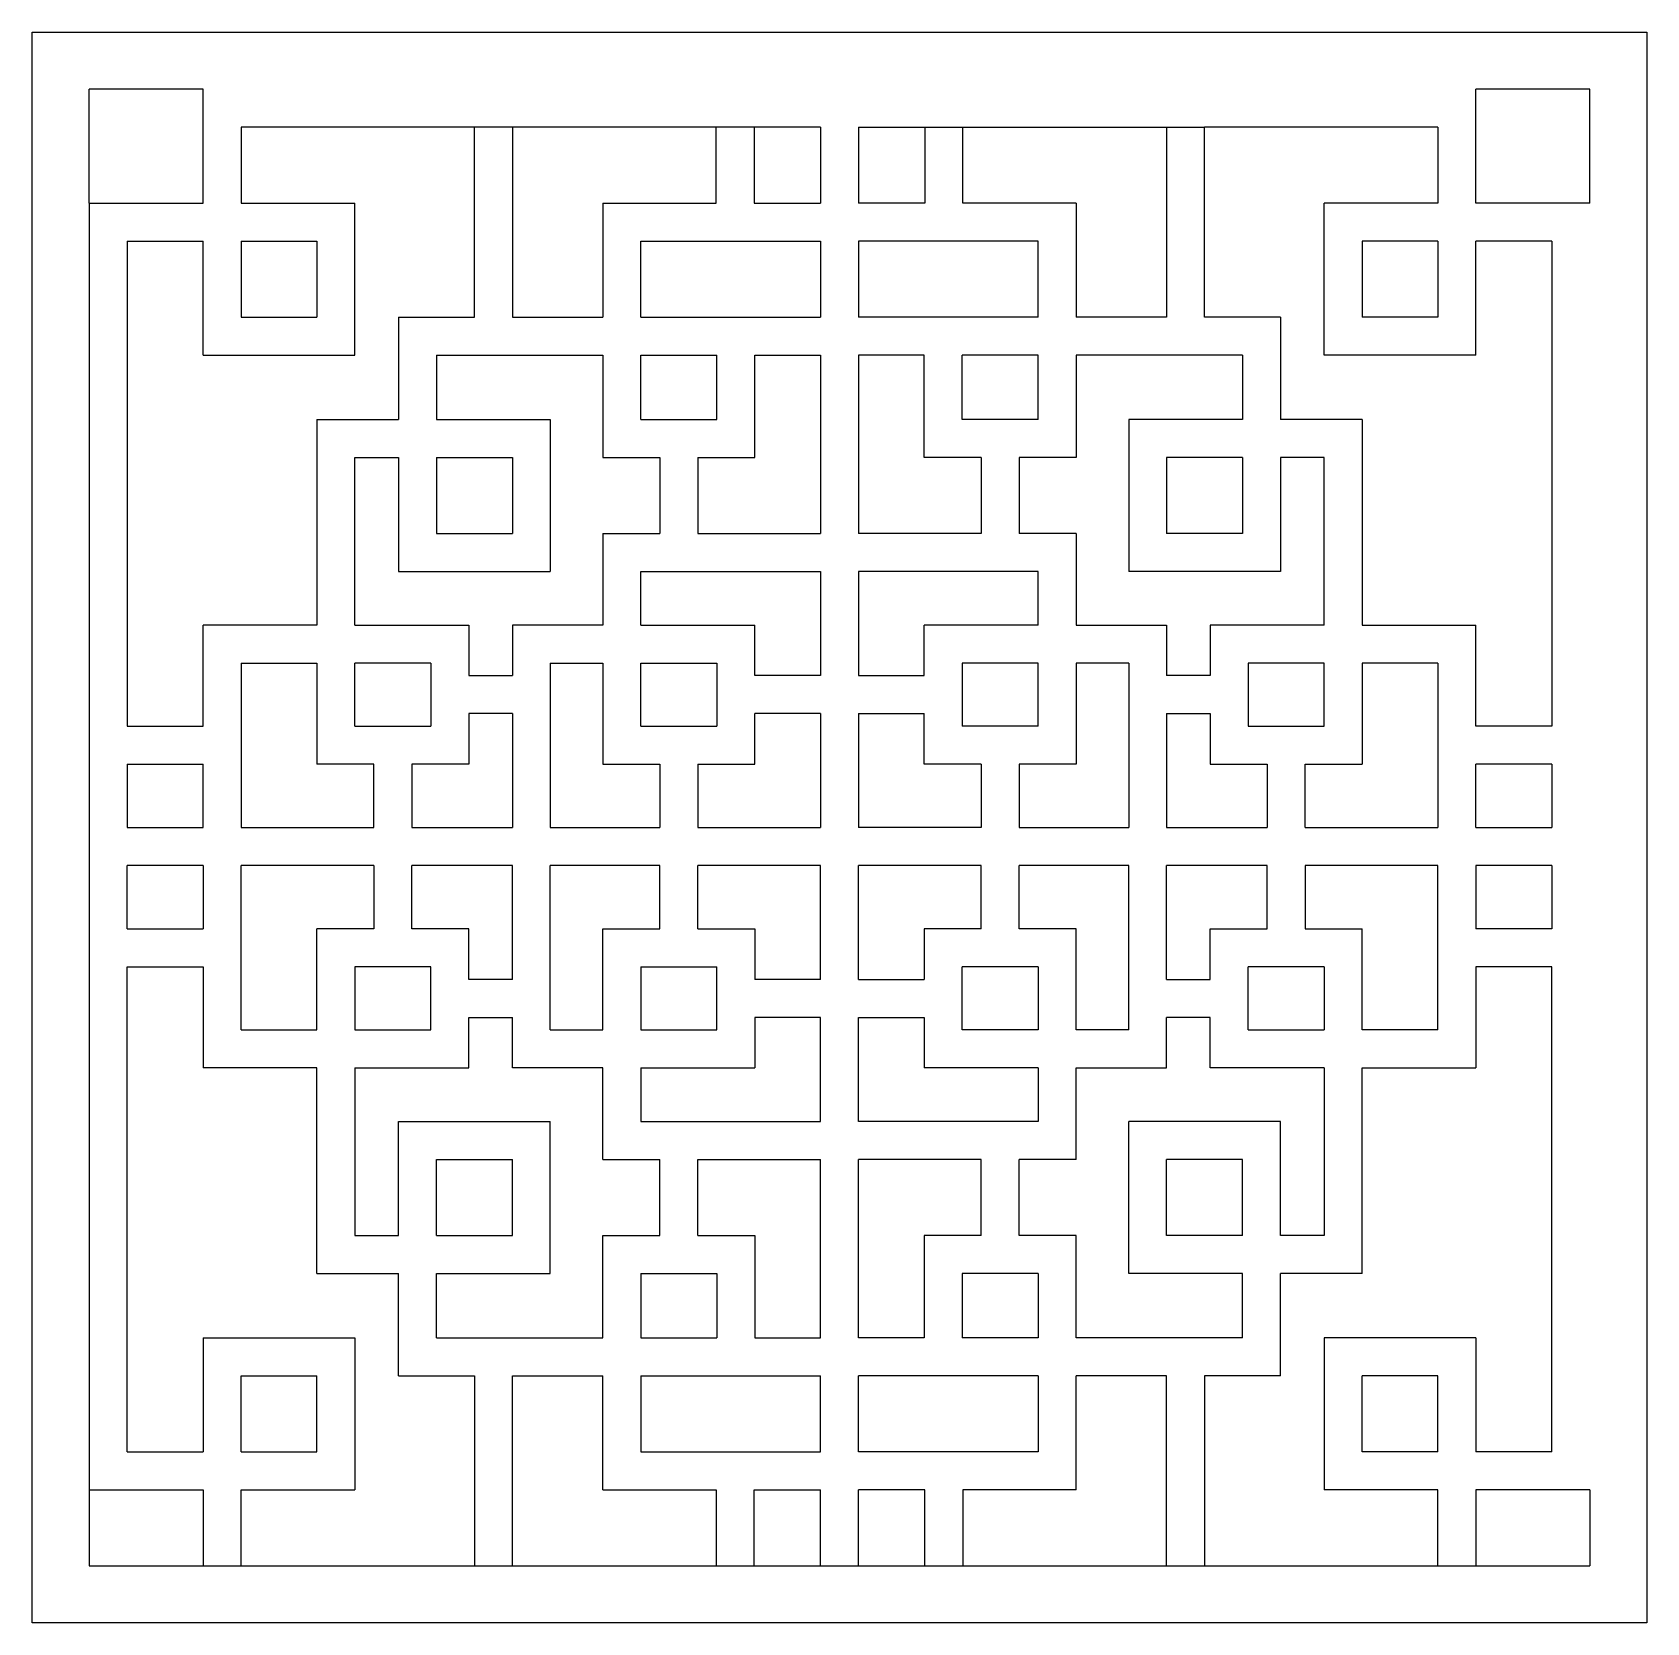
# Model space of a CAD drawing. Extents: x -223 to 223, y -220 to 220.
import ezdxf

# ---------------------------------------------------------------- set-up
doc = ezdxf.new("R2010")
doc.units = 0
doc.layers.get('0').update_dxf_attribs({"linetype": 'CONTINUOUS'})

msp = doc.modelspace()

# ---------------------------------------------------------------- linework, layer by layer
for p, q in [((-223.29, -219.92), (-223.29, 219.92)), ((-223.29, 219.92), (223.29, 219.92)), ((223.29, 219.92), (223.29, -219.92)), ((-176.04, 204.17), (-207.54, 204.17)), ((-207.54, 172.67), (-207.54, 204.17)), ((-176.04, 172.67), (-176.04, 204.17)), ((207.54, 204.17), (176.04, 204.17)), ((176.04, 172.67), (176.04, 204.17)), ((207.54, 172.67), (207.54, 204.17)), ((-165.54, 193.67), (-165.54, 172.67)), ((-100.99, 193.67), (-165.54, 193.67)), ((-90.49, 193.67), (-100.99, 193.67)), ((-100.99, 141.17), (-100.99, 193.67)), ((-34.13, 193.67), (-90.49, 193.67)), ((-90.49, 193.67), (-90.49, 141.17)), ((-23.63, 193.67), (-34.13, 193.67)), ((-34.13, 172.67), (-34.13, 193.67)), ((-5.25, 193.67), (-23.63, 193.67)), ((-23.63, 193.67), (-23.63, 172.67)), ((-5.25, 193.67), (-5.25, 172.67)), ((5.25, 193.67), (5.25, 172.67)), ((5.25, 193.67), (23.63, 193.67)), ((23.63, 193.67), (23.63, 172.67)), ((23.63, 193.67), (34.13, 193.67)), ((34.13, 172.67), (34.13, 193.67)), ((34.13, 193.67), (90.49, 193.67)), ((90.49, 193.67), (90.49, 141.17)), ((90.49, 193.67), (100.99, 193.67)), ((100.99, 141.17), (100.99, 193.67)), ((165.54, 193.67), (100.99, 193.67)), ((165.54, 193.67), (165.54, 172.67)), ((-207.54, 172.67), (-207.54, -183.17)), ((-207.54, 172.67), (-176.04, 172.67)), ((-165.54, 172.67), (-134.04, 172.67)), ((-134.04, 130.67), (-134.04, 172.67)), ((-65.44, 172.67), (-65.44, 141.17)), ((-65.44, 172.67), (-34.13, 172.67)), ((-23.63, 172.67), (-5.25, 172.67)), ((23.63, 172.67), (5.25, 172.67)), ((65.44, 172.67), (34.13, 172.67)), ((65.44, 172.67), (65.44, 141.17)), ((134.04, 130.67), (134.04, 172.67)), ((165.54, 172.67), (134.04, 172.67)), ((207.54, 172.67), (176.04, 172.67)), ((-197.04, 162.17), (-176.04, 162.17)), ((-197.04, 162.17), (-197.04, 28.03)), ((-176.04, 130.67), (-176.04, 162.17)), ((-165.54, 162.17), (-144.54, 162.17)), ((-165.54, 162.17), (-165.54, 141.17)), ((-144.54, 162.17), (-144.54, 141.17)), ((-54.94, 162.17), (-5.25, 162.17)), ((-54.94, 141.17), (-54.94, 162.17)), ((-5.25, 162.17), (-5.25, 141.17)), ((54.94, 162.17), (5.25, 162.17)), ((5.25, 162.17), (5.25, 141.17)), ((54.94, 141.17), (54.94, 162.17)), ((165.54, 162.17), (144.54, 162.17)), ((144.54, 162.17), (144.54, 141.17)), ((165.54, 162.17), (165.54, 141.17)), ((197.04, 162.17), (176.04, 162.17)), ((176.04, 130.67), (176.04, 162.17)), ((197.04, 162.17), (197.04, 28.03)), ((-165.54, 141.17), (-144.54, 141.17)), ((-121.99, 141.17), (-121.99, 112.8)), ((-121.99, 141.17), (-100.99, 141.17)), ((-90.49, 141.17), (-65.44, 141.17)), ((-54.94, 141.17), (-5.25, 141.17)), ((54.94, 141.17), (5.25, 141.17)), ((90.49, 141.17), (65.44, 141.17)), ((121.99, 141.17), (100.99, 141.17)), ((121.99, 141.17), (121.99, 112.8)), ((165.54, 141.17), (144.54, 141.17)), ((-176.04, 130.67), (-134.04, 130.67)), ((-111.49, 130.67), (-65.44, 130.67)), ((-111.49, 130.67), (-111.49, 112.8)), ((-65.44, 130.67), (-65.44, 102.3)), ((-54.94, 130.67), (-33.94, 130.67)), ((-54.94, 112.8), (-54.94, 130.67)), ((-33.94, 112.8), (-33.94, 130.67)), ((-23.44, 130.67), (-5.25, 130.67)), ((-23.44, 102.3), (-23.44, 130.67)), ((-5.25, 130.67), (-5.25, 81.3)), ((5.25, 130.67), (5.25, 81.3)), ((23.44, 130.67), (5.25, 130.67)), ((23.44, 102.3), (23.44, 130.67)), ((54.94, 130.67), (33.94, 130.67)), ((33.94, 112.8), (33.94, 130.67)), ((54.94, 112.8), (54.94, 130.67)), ((111.49, 130.67), (65.44, 130.67)), ((65.44, 130.67), (65.44, 102.3)), ((111.49, 130.67), (111.49, 112.8)), ((176.04, 130.67), (134.04, 130.67)), ((-144.54, 112.8), (-144.54, 55.98)), ((-144.54, 112.8), (-121.99, 112.8)), ((-111.49, 112.8), (-79.99, 112.8)), ((-79.99, 112.8), (-79.99, 70.8)), ((-54.94, 112.8), (-33.94, 112.8)), ((54.94, 112.8), (33.94, 112.8)), ((79.99, 112.8), (79.99, 70.8)), ((111.49, 112.8), (79.99, 112.8)), ((144.54, 112.8), (121.99, 112.8)), ((144.54, 112.8), (144.54, 55.98)), ((-134.04, 102.3), (-121.99, 102.3)), ((-134.04, 55.98), (-134.04, 102.3)), ((-121.99, 102.3), (-121.99, 70.8)), ((-111.49, 102.3), (-111.49, 81.3)), ((-111.49, 102.3), (-90.49, 102.3)), ((-90.49, 102.3), (-90.49, 81.3)), ((-65.44, 102.3), (-49.69, 102.3)), ((-49.69, 102.3), (-49.69, 81.3)), ((-39.19, 102.3), (-23.44, 102.3)), ((-39.19, 102.3), (-39.19, 81.3)), ((39.19, 102.3), (23.44, 102.3)), ((39.19, 102.3), (39.19, 81.3)), ((65.44, 102.3), (49.69, 102.3)), ((49.69, 102.3), (49.69, 81.3)), ((111.49, 102.3), (90.49, 102.3)), ((90.49, 102.3), (90.49, 81.3)), ((111.49, 102.3), (111.49, 81.3)), ((134.04, 102.3), (121.99, 102.3)), ((121.99, 102.3), (121.99, 70.8)), ((134.04, 55.98), (134.04, 102.3)), ((-111.49, 81.3), (-90.49, 81.3)), ((-65.44, 81.3), (-65.44, 55.98)), ((-65.44, 81.3), (-49.69, 81.3)), ((-39.19, 81.3), (-5.25, 81.3)), ((39.19, 81.3), (5.25, 81.3)), ((65.44, 81.3), (49.69, 81.3)), ((65.44, 81.3), (65.44, 55.98)), ((111.49, 81.3), (90.49, 81.3)), ((-121.99, 70.8), (-79.99, 70.8)), ((-54.94, 70.8), (-5.25, 70.8)), ((-54.94, 55.98), (-54.94, 70.8)), ((-5.25, 70.8), (-5.25, 42.01)), ((5.25, 70.8), (5.25, 42.01)), ((54.94, 70.8), (5.25, 70.8)), ((54.94, 55.98), (54.94, 70.8)), ((121.99, 70.8), (79.99, 70.8)), ((-176.04, 28.03), (-176.04, 55.98)), ((-144.54, 55.98), (-176.04, 55.98)), ((-134.04, 55.98), (-102.54, 55.98)), ((-102.54, 55.98), (-102.54, 42.01)), ((-90.49, 55.98), (-90.49, 42.01)), ((-65.44, 55.98), (-90.49, 55.98)), ((-54.94, 55.98), (-23.44, 55.98)), ((-23.44, 42.01), (-23.44, 55.98)), ((23.44, 42.01), (23.44, 55.98)), ((54.94, 55.98), (23.44, 55.98)), ((65.44, 55.98), (90.49, 55.98)), ((90.49, 55.98), (90.49, 42.01)), ((102.54, 55.98), (102.54, 42.01)), ((134.04, 55.98), (102.54, 55.98)), ((144.54, 55.98), (176.04, 55.98)), ((176.04, 28.03), (176.04, 55.98)), ((-165.54, 45.48), (-144.54, 45.48)), ((-165.54, 45.48), (-165.54, 0)), ((-144.54, 45.48), (-144.54, 17.53)), ((-134.04, 28.03), (-134.04, 45.48)), ((-113.04, 45.48), (-134.04, 45.48)), ((-113.04, 45.48), (-113.04, 28.03)), ((-79.99, 45.48), (-65.44, 45.48)), ((-79.99, 45.48), (-79.99, 0)), ((-65.44, 45.48), (-65.44, 17.53)), ((-54.94, 45.48), (-33.94, 45.48)), ((-54.94, 28.03), (-54.94, 45.48)), ((-33.94, 45.48), (-33.94, 28.03)), ((54.94, 45.48), (33.94, 45.48)), ((33.94, 45.48), (33.94, 28.03)), ((54.94, 28.03), (54.94, 45.48)), ((79.99, 45.48), (65.44, 45.48)), ((65.44, 45.48), (65.44, 17.53)), ((79.99, 45.48), (79.99, 0)), ((113.04, 45.48), (113.04, 28.03)), ((134.04, 45.48), (113.04, 45.48)), ((134.04, 28.03), (134.04, 45.48)), ((165.54, 45.48), (144.54, 45.48)), ((144.54, 45.48), (144.54, 17.53)), ((165.54, 45.48), (165.54, 0)), ((-102.54, 42.01), (-90.49, 42.01)), ((-5.25, 42.01), (-23.44, 42.01)), ((5.25, 42.01), (23.44, 42.01)), ((102.54, 42.01), (90.49, 42.01)), ((-90.49, 31.51), (-102.54, 31.51)), ((-102.54, 31.51), (-102.54, 17.53)), ((-90.49, 31.51), (-90.49, 0)), ((-5.25, 31.51), (-23.44, 31.51)), ((-23.44, 17.53), (-23.44, 31.51)), ((-5.25, 31.51), (-5.25, 0)), ((5.25, 31.51), (5.25, 0)), ((5.25, 31.51), (23.44, 31.51)), ((23.44, 17.53), (23.44, 31.51)), ((90.49, 31.51), (102.54, 31.51)), ((90.49, 31.51), (90.49, 0)), ((102.54, 31.51), (102.54, 17.53)), ((-197.04, 28.03), (-176.04, 28.03)), ((-134.04, 28.03), (-113.04, 28.03)), ((-54.94, 28.03), (-33.94, 28.03)), ((54.94, 28.03), (33.94, 28.03)), ((113.04, 28.03), (134.04, 28.03)), ((197.04, 28.03), (176.04, 28.03)), ((-197.04, 17.53), (-176.04, 17.53)), ((-197.04, 17.53), (-197.04, 0)), ((-176.04, 0), (-176.04, 17.53)), ((-128.79, 17.53), (-144.54, 17.53)), ((-128.79, 0), (-128.79, 17.53)), ((-102.54, 17.53), (-118.29, 17.53)), ((-118.29, 17.53), (-118.29, 0)), ((-65.44, 17.53), (-49.69, 17.53)), ((-49.69, 17.53), (-49.69, 0)), ((-39.19, 17.53), (-23.44, 17.53)), ((-39.19, 17.53), (-39.19, 0)), ((39.19, 17.53), (23.44, 17.53)), ((39.19, 17.53), (39.19, 0)), ((65.44, 17.53), (49.69, 17.53)), ((49.69, 17.53), (49.69, 0)), ((102.54, 17.53), (118.29, 17.53)), ((118.29, 17.53), (118.29, 0)), ((128.79, 17.53), (144.54, 17.53)), ((128.79, 0), (128.79, 17.53)), ((176.04, 0), (176.04, 17.53)), ((197.04, 17.53), (176.04, 17.53)), ((197.04, 17.53), (197.04, 0)), ((-197.04, 0), (-176.04, 0)), ((-165.54, 0), (-128.79, 0)), ((-118.29, 0), (-90.49, 0)), ((-79.99, 0), (-49.69, 0)), ((-39.19, 0), (-5.25, 0)), ((39.19, 0), (5.25, 0)), ((49.69, 0), (79.99, 0)), ((90.49, 0), (118.29, 0)), ((128.79, 0), (165.54, 0)), ((176.04, 0), (197.04, 0)), ((-176.04, -10.5), (-197.04, -10.5)), ((-197.04, -28.03), (-197.04, -10.5)), ((-176.04, -10.5), (-176.04, -28.03)), ((-128.79, -10.5), (-165.54, -10.5)), ((-165.54, -55.98), (-165.54, -10.5)), ((-128.79, -10.5), (-128.79, -28.03)), ((-90.49, -10.5), (-118.29, -10.5)), ((-118.29, -28.03), (-118.29, -10.5)), ((-90.49, -42.01), (-90.49, -10.5)), ((-79.99, -55.98), (-79.99, -10.5)), ((-49.69, -10.5), (-79.99, -10.5)), ((-49.69, -28.03), (-49.69, -10.5)), ((-5.25, -10.5), (-39.19, -10.5)), ((-39.19, -28.03), (-39.19, -10.5)), ((-5.25, -42.01), (-5.25, -10.5)), ((5.25, -42.01), (5.25, -10.5)), ((39.19, -10.5), (5.25, -10.5)), ((39.19, -28.03), (39.19, -10.5)), ((79.99, -10.5), (49.69, -10.5)), ((49.69, -28.03), (49.69, -10.5)), ((79.99, -55.98), (79.99, -10.5)), ((118.29, -10.5), (90.49, -10.5)), ((90.49, -42.01), (90.49, -10.5)), ((118.29, -28.03), (118.29, -10.5)), ((165.54, -10.5), (128.79, -10.5)), ((128.79, -10.5), (128.79, -28.03)), ((165.54, -55.98), (165.54, -10.5)), ((197.04, -10.5), (176.04, -10.5)), ((176.04, -10.5), (176.04, -28.03)), ((197.04, -10.5), (197.04, -28.03)), ((-197.04, -28.03), (-176.04, -28.03)), ((-144.54, -55.98), (-144.54, -28.03)), ((-128.79, -28.03), (-144.54, -28.03)), ((-102.54, -28.03), (-118.29, -28.03)), ((-102.54, -42.01), (-102.54, -28.03)), ((-65.44, -55.98), (-65.44, -28.03)), ((-65.44, -28.03), (-49.69, -28.03)), ((-39.19, -28.03), (-23.44, -28.03)), ((-23.44, -28.03), (-23.44, -42.01)), ((23.44, -28.03), (23.44, -42.01)), ((39.19, -28.03), (23.44, -28.03)), ((65.44, -28.03), (49.69, -28.03)), ((65.44, -55.98), (65.44, -28.03)), ((102.54, -42.01), (102.54, -28.03)), ((102.54, -28.03), (118.29, -28.03)), ((128.79, -28.03), (144.54, -28.03)), ((144.54, -55.98), (144.54, -28.03)), ((197.04, -28.03), (176.04, -28.03)), ((-197.04, -38.53), (-176.04, -38.53)), ((-197.04, -172.67), (-197.04, -38.53)), ((-176.04, -38.53), (-176.04, -66.48)), ((-134.04, -38.53), (-134.04, -55.98)), ((-113.04, -38.53), (-134.04, -38.53)), ((-113.04, -55.98), (-113.04, -38.53)), ((-54.94, -38.53), (-54.94, -55.98)), ((-54.94, -38.53), (-33.94, -38.53)), ((-33.94, -55.98), (-33.94, -38.53)), ((54.94, -38.53), (33.94, -38.53)), ((33.94, -55.98), (33.94, -38.53)), ((54.94, -38.53), (54.94, -55.98)), ((113.04, -55.98), (113.04, -38.53)), ((134.04, -38.53), (113.04, -38.53)), ((134.04, -38.53), (134.04, -55.98)), ((197.04, -38.53), (176.04, -38.53)), ((176.04, -38.53), (176.04, -66.48)), ((197.04, -172.67), (197.04, -38.53)), ((-90.49, -42.01), (-102.54, -42.01)), ((-5.25, -42.01), (-23.44, -42.01)), ((5.25, -42.01), (23.44, -42.01)), ((90.49, -42.01), (102.54, -42.01)), ((-102.54, -52.51), (-90.49, -52.51)), ((-102.54, -66.48), (-102.54, -52.51)), ((-90.49, -66.48), (-90.49, -52.51)), ((-5.25, -52.51), (-23.44, -52.51)), ((-23.44, -52.51), (-23.44, -66.48)), ((-5.25, -81.3), (-5.25, -52.51)), ((5.25, -81.3), (5.25, -52.51)), ((5.25, -52.51), (23.44, -52.51)), ((23.44, -52.51), (23.44, -66.48)), ((102.54, -52.51), (90.49, -52.51)), ((90.49, -66.48), (90.49, -52.51)), ((102.54, -66.48), (102.54, -52.51)), ((-165.54, -55.98), (-144.54, -55.98)), ((-134.04, -55.98), (-113.04, -55.98)), ((-79.99, -55.98), (-65.44, -55.98)), ((-54.94, -55.98), (-33.94, -55.98)), ((54.94, -55.98), (33.94, -55.98)), ((79.99, -55.98), (65.44, -55.98)), ((113.04, -55.98), (134.04, -55.98)), ((165.54, -55.98), (144.54, -55.98)), ((-144.54, -66.48), (-176.04, -66.48)), ((-144.54, -123.3), (-144.54, -66.48)), ((-134.04, -66.48), (-102.54, -66.48)), ((-134.04, -66.48), (-134.04, -112.8)), ((-65.44, -66.48), (-90.49, -66.48)), ((-65.44, -91.8), (-65.44, -66.48)), ((-54.94, -66.48), (-23.44, -66.48)), ((-54.94, -66.48), (-54.94, -81.3)), ((54.94, -66.48), (23.44, -66.48)), ((54.94, -66.48), (54.94, -81.3)), ((65.44, -66.48), (90.49, -66.48)), ((65.44, -91.8), (65.44, -66.48)), ((134.04, -66.48), (102.54, -66.48)), ((134.04, -66.48), (134.04, -112.8)), ((144.54, -66.48), (176.04, -66.48)), ((144.54, -123.3), (144.54, -66.48)), ((-121.99, -112.8), (-121.99, -81.3)), ((-121.99, -81.3), (-79.99, -81.3)), ((-79.99, -123.3), (-79.99, -81.3)), ((-54.94, -81.3), (-5.25, -81.3)), ((54.94, -81.3), (5.25, -81.3)), ((79.99, -123.3), (79.99, -81.3)), ((121.99, -81.3), (79.99, -81.3)), ((121.99, -112.8), (121.99, -81.3)), ((-111.49, -112.8), (-111.49, -91.8)), ((-111.49, -91.8), (-90.49, -91.8)), ((-90.49, -112.8), (-90.49, -91.8)), ((-65.44, -91.8), (-49.69, -91.8)), ((-49.69, -112.8), (-49.69, -91.8)), ((-39.19, -91.8), (-5.25, -91.8)), ((-39.19, -112.8), (-39.19, -91.8)), ((-5.25, -141.17), (-5.25, -91.8)), ((5.25, -141.17), (5.25, -91.8)), ((39.19, -91.8), (5.25, -91.8)), ((39.19, -112.8), (39.19, -91.8)), ((65.44, -91.8), (49.69, -91.8)), ((49.69, -112.8), (49.69, -91.8)), ((111.49, -91.8), (90.49, -91.8)), ((90.49, -112.8), (90.49, -91.8)), ((111.49, -112.8), (111.49, -91.8)), ((-134.04, -112.8), (-121.99, -112.8)), ((-111.49, -112.8), (-90.49, -112.8)), ((-65.44, -141.17), (-65.44, -112.8)), ((-65.44, -112.8), (-49.69, -112.8)), ((-39.19, -112.8), (-23.44, -112.8)), ((-23.44, -112.8), (-23.44, -141.17)), ((23.44, -112.8), (23.44, -141.17)), ((39.19, -112.8), (23.44, -112.8)), ((65.44, -112.8), (49.69, -112.8)), ((65.44, -141.17), (65.44, -112.8)), ((111.49, -112.8), (90.49, -112.8)), ((134.04, -112.8), (121.99, -112.8)), ((-144.54, -123.3), (-121.99, -123.3)), ((-121.99, -151.67), (-121.99, -123.3)), ((-111.49, -123.3), (-79.99, -123.3)), ((-111.49, -141.17), (-111.49, -123.3)), ((-54.94, -123.3), (-33.94, -123.3)), ((-54.94, -123.3), (-54.94, -141.17)), ((-33.94, -123.3), (-33.94, -141.17)), ((54.94, -123.3), (33.94, -123.3)), ((33.94, -123.3), (33.94, -141.17)), ((54.94, -123.3), (54.94, -141.17)), ((111.49, -123.3), (79.99, -123.3)), ((111.49, -141.17), (111.49, -123.3)), ((144.54, -123.3), (121.99, -123.3)), ((121.99, -151.67), (121.99, -123.3)), ((-176.04, -141.17), (-176.04, -172.67)), ((-176.04, -141.17), (-134.04, -141.17)), ((-134.04, -141.17), (-134.04, -183.17)), ((-111.49, -141.17), (-65.44, -141.17)), ((-54.94, -141.17), (-33.94, -141.17)), ((-23.44, -141.17), (-5.25, -141.17)), ((23.44, -141.17), (5.25, -141.17)), ((54.94, -141.17), (33.94, -141.17)), ((111.49, -141.17), (65.44, -141.17)), ((134.04, -141.17), (134.04, -183.17)), ((176.04, -141.17), (134.04, -141.17)), ((176.04, -141.17), (176.04, -172.67)), ((-165.54, -151.67), (-144.54, -151.67)), ((-165.54, -172.67), (-165.54, -151.67)), ((-144.54, -172.67), (-144.54, -151.67)), ((-121.99, -151.67), (-100.99, -151.67)), ((-100.99, -151.67), (-100.99, -204.17)), ((-90.49, -151.67), (-65.44, -151.67)), ((-90.49, -204.17), (-90.49, -151.67)), ((-65.44, -183.17), (-65.44, -151.67)), ((-54.94, -151.67), (-5.25, -151.67)), ((-54.94, -151.67), (-54.94, -172.67)), ((-5.25, -172.67), (-5.25, -151.67)), ((54.94, -151.67), (5.25, -151.67)), ((5.25, -172.67), (5.25, -151.67)), ((54.94, -151.67), (54.94, -172.67)), ((90.49, -151.67), (65.44, -151.67)), ((65.44, -183.17), (65.44, -151.67)), ((90.49, -204.17), (90.49, -151.67)), ((121.99, -151.67), (100.99, -151.67)), ((100.99, -151.67), (100.99, -204.17)), ((165.54, -151.67), (144.54, -151.67)), ((144.54, -172.67), (144.54, -151.67)), ((165.54, -172.67), (165.54, -151.67)), ((-197.04, -172.67), (-176.04, -172.67)), ((-165.54, -172.67), (-144.54, -172.67)), ((-54.94, -172.67), (-5.25, -172.67)), ((54.94, -172.67), (5.25, -172.67)), ((165.54, -172.67), (144.54, -172.67)), ((197.04, -172.67), (176.04, -172.67)), ((-207.54, -183.17), (-207.54, -204.17)), ((-207.54, -183.17), (-176.04, -183.17)), ((-176.04, -183.17), (-176.04, -204.17)), ((-165.54, -183.17), (-134.04, -183.17)), ((-165.54, -204.17), (-165.54, -183.17)), ((-65.44, -183.17), (-34.13, -183.17)), ((-34.13, -183.17), (-34.13, -204.17)), ((-23.63, -183.17), (-5.25, -183.17)), ((-23.63, -204.17), (-23.63, -183.17)), ((-5.25, -204.17), (-5.25, -183.17)), ((23.63, -183.17), (5.25, -183.17)), ((5.25, -204.17), (5.25, -183.17)), ((23.63, -204.17), (23.63, -183.17)), ((65.44, -183.17), (34.13, -183.17)), ((34.13, -183.17), (34.13, -204.17)), ((165.54, -183.17), (134.04, -183.17)), ((165.54, -204.17), (165.54, -183.17)), ((207.54, -183.17), (176.04, -183.17)), ((176.04, -183.17), (176.04, -204.17)), ((207.54, -183.17), (207.54, -204.17)), ((-207.54, -204.17), (-176.04, -204.17)), ((-176.04, -204.17), (-165.54, -204.17)), ((-165.54, -204.17), (-100.99, -204.17)), ((-100.99, -204.17), (-90.49, -204.17)), ((-90.49, -204.17), (-34.13, -204.17)), ((-34.13, -204.17), (-23.63, -204.17)), ((-23.63, -204.17), (-5.25, -204.17)), ((-5.25, -204.17), (5.25, -204.17)), ((5.25, -204.17), (23.63, -204.17)), ((23.63, -204.17), (34.13, -204.17)), ((34.13, -204.17), (90.49, -204.17)), ((90.49, -204.17), (100.99, -204.17)), ((100.99, -204.17), (165.54, -204.17)), ((165.54, -204.17), (176.04, -204.17)), ((176.04, -204.17), (207.54, -204.17)), ((223.29, -219.92), (-223.29, -219.92))]:
    msp.add_line(p, q)

doc.saveas('drawing.dxf')
